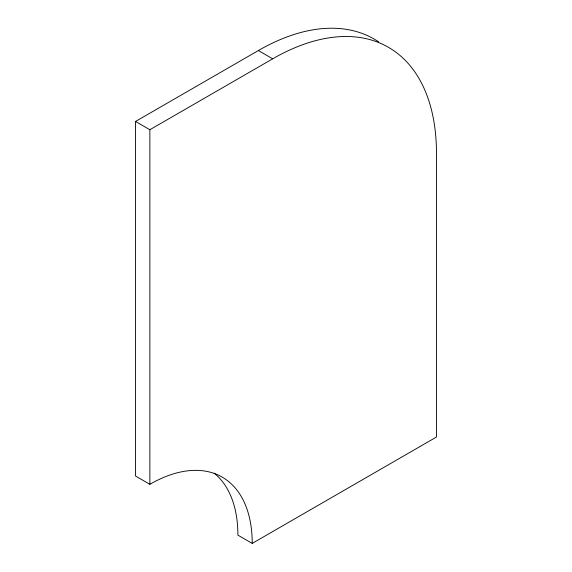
<?xml version="1.0" encoding="UTF-8"?>
<svg xmlns="http://www.w3.org/2000/svg" width="572" height="572" viewBox="0 0 572 572"><rect width="100%" height="100%" fill="white"/><g stroke="black" fill="none" stroke-linecap="round" stroke-linejoin="round"><path stroke-width="0.86" d="M258.365 50.543L272.694 58.816A231.61 133.719 -60 0 1 436.465 153.368L436.465 437.029L252.223 543.4A144.752 83.576 -60 0 0 149.864 484.305L135.535 476.033L135.535 121.457L258.365 50.543A231.61 133.719 -60 0 1 378.621 41.849M135.535 121.457L149.864 129.73L272.694 58.816M252.223 543.4L237.895 535.127A144.752 83.576 -60 0 0 214.171 473.158M149.864 129.73L149.864 484.305"/></g></svg>
